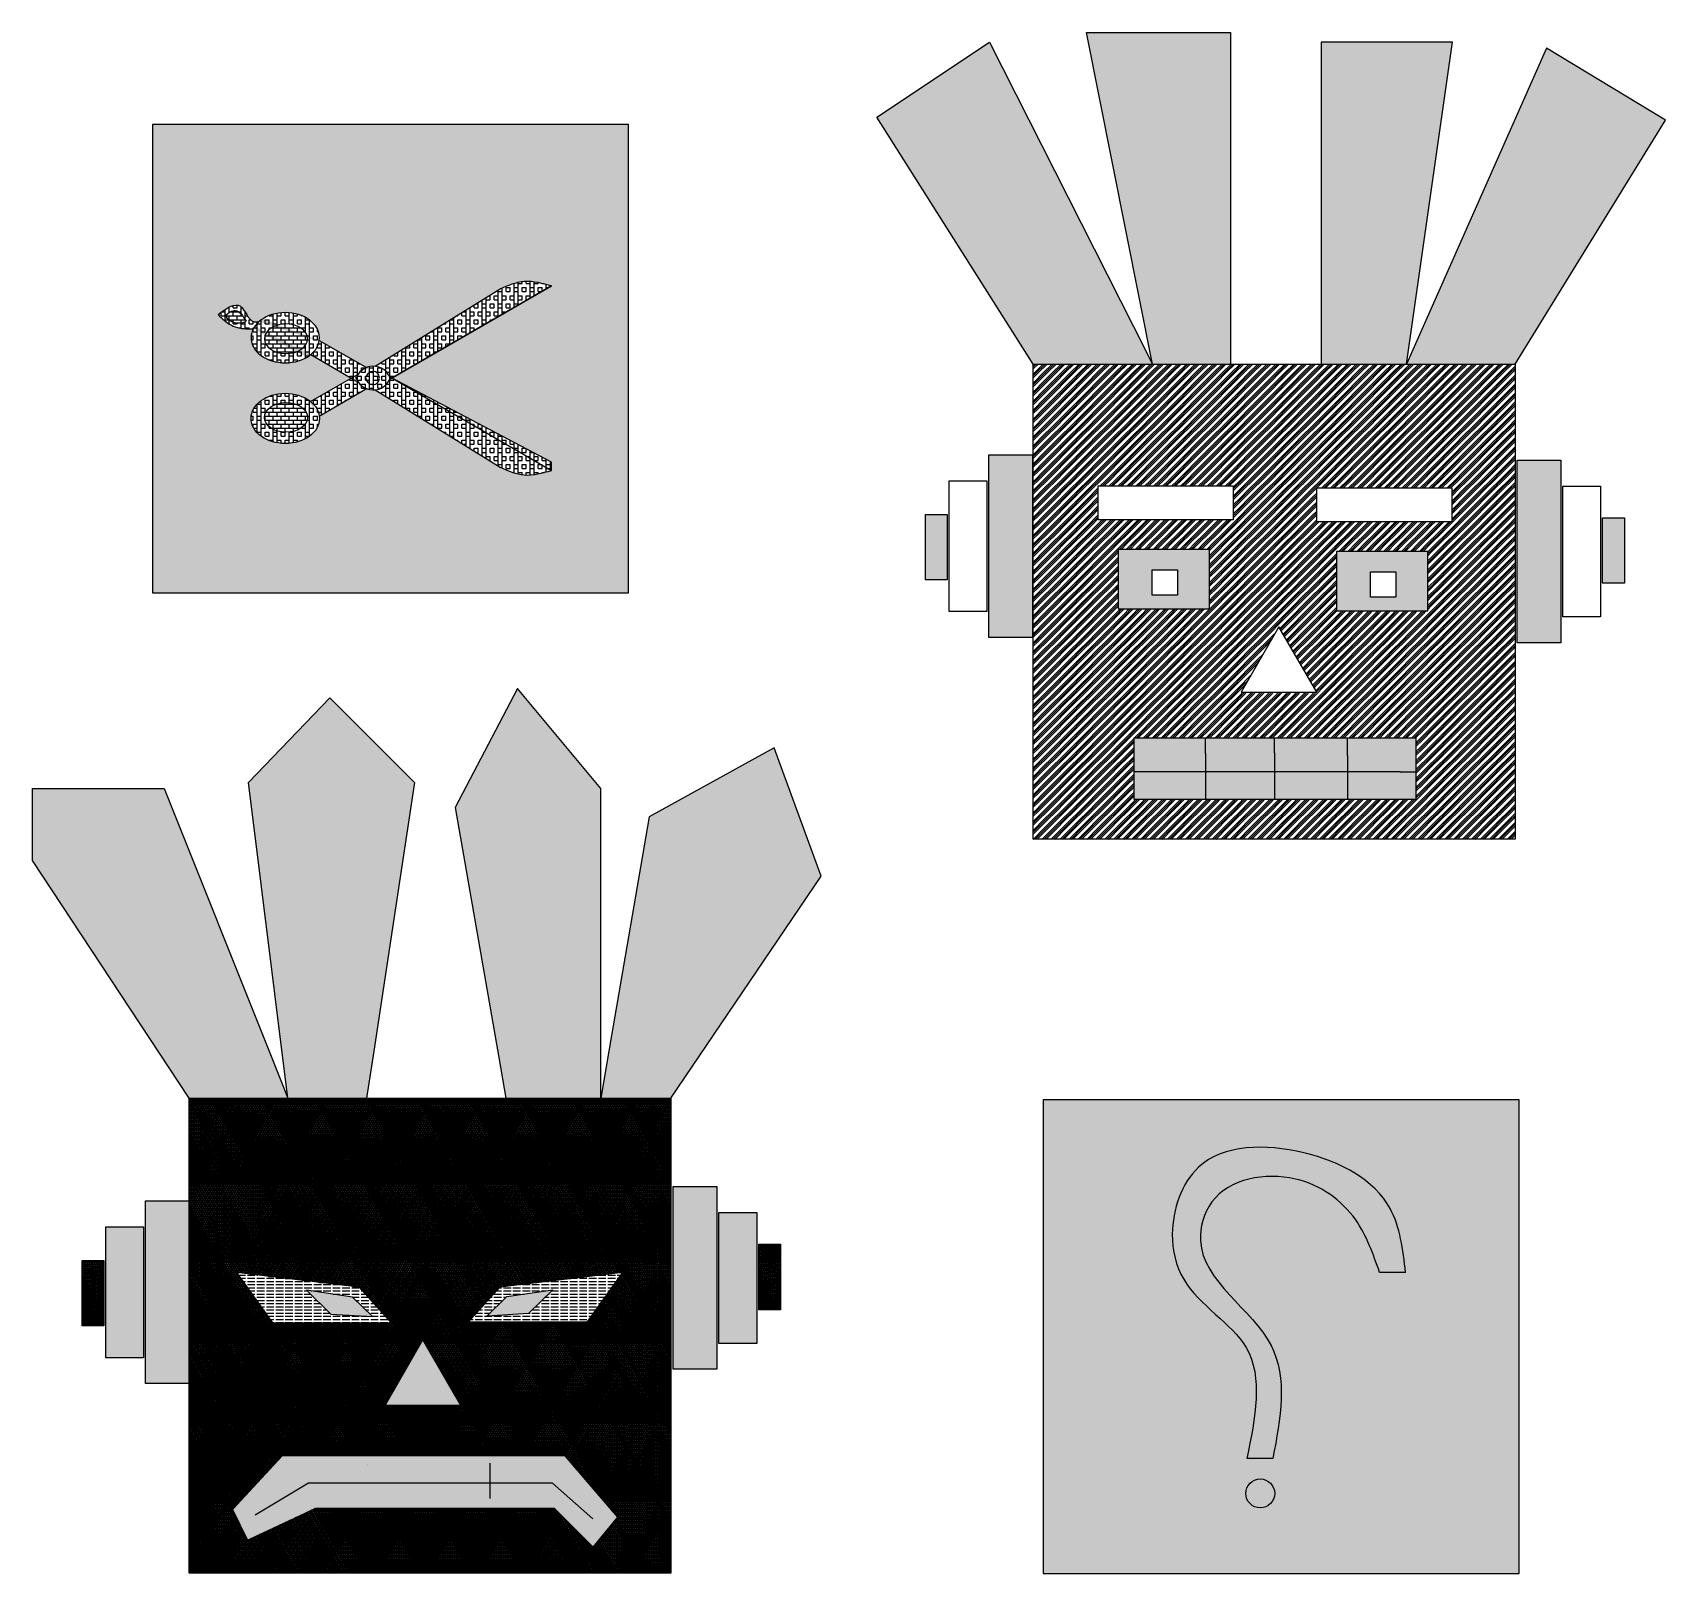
# Model space of a CAD drawing. Header units: millimetres. Extents: x 530 to 4830, y 1041 to 3476.
# Drawn here: x 2248 to 4830, y 1041 to 3476 of the extents above; entities that cross this region are included whole.
import ezdxf

# ---------------------------------------------------------------- set-up
doc = ezdxf.new("R2010")
doc.units = ezdxf.units.MM
pattern_1 = [(0, (-5617.190110812163, -1372.81329140317), (0, 3.175), []), (59.99999999999999, (-5617.190110812163, -1372.81329140317), (-2.749630657015592, 1.5875), []), (120, (-5617.190110812163, -1372.81329140317), (-2.749630657015593, -1.587499999999999), [])]
pattern_2 = [(0, (-5626.254612012453, -349.5323988526834), (0, 6.35), []), (90, (-5626.254612012453, -349.5323988526834), (-12.7, 7.776507174585692e-16), [6.35, -6.35]), (90, (-5619.904612012453, -349.5323988526834), (-12.7, 7.776507174585692e-16), [-6.35, 6.35])]
pattern_3 = [(90, (-5626.254612012453, -349.5323988526834), (-25.4, 1.555301434917138e-15), []), (90, (-5619.904612012453, -349.5323988526834), (-25.4, 1.555301434917138e-15), []), (0, (-5626.254612012453, -349.5323988526834), (0, 25.4), [-6.35, 6.35]), (0, (-5626.254612012453, -343.1823988526835), (0, 25.4), [-6.35, 6.35]), (0, (-5626.254612012453, -336.8323988526834), (0, 25.4), [6.35, -6.35]), (0, (-5626.254612012453, -330.4823988526834), (0, 25.4), [6.35, -6.35]), (90, (-5613.554612012453, -349.5323988526834), (-25.4, 1.555301434917138e-15), [6.35, -6.35]), (90, (-5607.204612012453, -349.5323988526834), (-25.4, 1.555301434917138e-15), [6.35, -6.35])]

# ---------------------------------------------------------------- blocks, each defined once
blk = doc.blocks.new('Brava')
h = blk.add_hatch(color=256)
h.dxf.hatch_style = 1
h.set_gradient(color2=(237, 31, 36), name='CYLINDER')
h.paths.add_polyline_path([(629.622836839465, 732.579233400194), (555.4052821505202, 935.2041160606163), (357.4917760237358, 826.4785678523635), (298.1177225683232, 480.5336446649449), (281.1537074533799, 381.6922389607475), (392.1266391915751, 381.6922389607476)])
h.paths.add_polyline_path([(281.1537074533799, 870.9572026751607), (149.6825970166747, 1029.103450512786), (50.72583586639939, 841.3047751629932), (119.9955622020889, 445.9391523462032), (131.2518926751745, 381.6922389607475), (281.1537074533799, 381.6922389607475)])
h.paths.add_polyline_path([(-13.59604594226857, 880.8413387337628), (-147.1876702603849, 1014.277236756703), (-275.8314500514834, 880.8413387337628), (-213.4886975517757, 381.6922389607475), (-89.13687988018046, 381.6922389607475), (-77.91794392469546, 455.8232948502587)])
h.paths.add_polyline_path([(-369.8403505009783, 381.6922389607475), (-213.4886975517757, 381.6922389607475), (-241.1965868836387, 450.8812235982309), (-409.4230581958373, 870.9572026751607), (-617.2322372028984, 870.9572026751607), (-617.2322372028984, 757.2895832148795)])
h.paths.add_polyline_path([(464.9690109705416, 241.7371144528899), (395.8871436579839, 241.73711445289), (395.8871436579839, -46.81395959404938), (464.9690109705416, -46.81395959404938)])
h.paths.add_polyline_path([(-369.8403505009783, 219.1405787372287), (-438.5565121536574, 219.1405787372286), (-438.5565121536574, -69.41049530971077), (-369.8403505009783, -69.41049530971077)])
at = {"true_color": 0xed1f24}
h = blk.add_hatch(dxfattribs=at)
h.set_pattern_fill('NET3', color=240)
h.set_pattern_definition(pattern_1)
h.paths.add_polyline_path([(-369.8403505009783, 381.6922389607475), (-369.8403505009783, 219.1405787372287), (-369.4746448410997, 219.1405787372287), (-369.4746448410997, -69.41049530971077), (-369.8403505009783, -369.5024495475177), (392.1266391915751, -369.5024495475177), (392.1266391915751, 381.6922389607475)])
h.paths.add_polyline_path([(-100.8316596526683, 82.7508634388339), (-50.1161191032852, 26.6828380573088), (-237.698960690067, 26.6828380573088), (-294.6278328859694, 105.9106287201548)], flags=16)
h.paths.add_polyline_path([(-111.2489013371314, 67.21818682734869), (-79.78363205699225, 36.5000603829028), (-145.8321363634514, 40.38036605364351), (-183.9725756802045, 77.96787776648654)], flags=0)
h.paths.add_polyline_path([(122.0950640317324, 83.38982961531428), (315.8912372650329, 106.5495948966352), (258.962365069131, 27.32180423378918), (71.37952348234921, 27.32180423378918)], flags=16)
h.paths.add_polyline_path([(132.5123057161954, 67.85715300382913), (205.2359800592685, 78.60684394296683), (167.0955407425154, 41.01933223012389), (101.0470364360563, 37.13902655938318)], flags=0)
h.paths.add_polyline_path([(0, 5.684341886080801e-14), (59.75332982466898, -103.4958031777471), (-59.75332982466898, -103.4958031777472)], flags=16)
h.paths.add_polyline_path([(225.0030929785389, -183.6054374665414), (307.9124220104377, -280.9725649623681), (269.3629842881001, -328.2467409536832), (207.4821968281267, -266.2906794935573), (-169.6186318255805, -266.2906794935573), (-277.638829015832, -317.1614685294119), (-301.1074969959182, -268.5146083533105), (-222.7911012817758, -183.6054374665414)], flags=16)
h = blk.add_hatch()
h.set_pattern_fill('EARTH', color=251)
h.set_pattern_definition([(0, (-5617.190110812163, -1372.81329140317), (6.35, 6.35), [6.35, -6.35]), (0, (-5617.190110812163, -1370.43204140317), (6.35, 6.35), [6.35, -6.35]), (0, (-5617.190110812163, -1368.05079140317), (6.35, 6.35), [6.35, -6.35]), (90, (-5616.396360812163, -1367.25704140317), (-6.35, 6.35), [6.35, -6.35]), (90, (-5614.015110812163, -1367.25704140317), (-6.35, 6.35), [6.35, -6.35]), (90, (-5611.633860812162, -1367.25704140317), (-6.35, 6.35), [6.35, -6.35])])
h.paths.add_polyline_path([(0, 0), (-59.75332982466898, -103.4958031777471), (59.75332982466898, -103.4958031777471)])
h.paths.add_polyline_path([(-441.6965920675748, 178.3670614124203), (-501.3581997826759, 178.3670614124202), (-501.3581997826759, -28.63697414398757), (-441.6965920675748, -28.63697414398757)])
h.paths.add_polyline_path([(527.7706985995601, 200.9635932871668), (468.109090884459, 200.9635932871668), (468.109090884459, -6.040442269241112), (527.7706985995601, -6.040442269241112)])
h = blk.add_hatch(dxfattribs=at)
h.set_pattern_fill('NET3', color=240)
h.set_pattern_definition(pattern_1)
h.paths.add_polyline_path([(-539.0392282446492, 21.54582084144795), (-504.498299552296, 21.54582084144795), (-504.498299552296, 125.0478366991942), (-539.0392282446492, 125.0478366991942)])
h.paths.add_polyline_path([(565.4517270615333, 150.7807983017312), (530.9107983691802, 150.7807983017312), (530.9107983691802, 47.27878244398494), (565.4517270615333, 47.27878244398494)])
at = {"true_color": 0xffffff}
h = blk.add_hatch(dxfattribs=at)
h.set_pattern_fill('ACAD_ISO02W100')
h.set_pattern_definition([(0, (-5617.190110812163, -1372.81329140317), (0, 5), [12, -3])])
h.paths.add_polyline_path([(315.8912372650329, 106.5495948966352), (122.0950640317324, 83.38982961531428), (71.37952348234921, 27.32180423378918), (258.962365069131, 27.32180423378918)])
h.paths.add_polyline_path([(205.2359800592685, 78.60684394296686), (167.0955407425154, 41.01933223012384), (101.0470364360563, 37.13902655938318), (132.5123057161954, 67.85715300382913)], flags=16)
h.paths.add_polyline_path([(-237.698960690067, 26.6828380573088), (-50.1161191032852, 26.6828380573088), (-100.8316596526683, 82.7508634388339), (-294.6278328859694, 105.9106287201548)])
h.paths.add_polyline_path([(-183.9725756802045, 77.96787776648648), (-111.2489013371314, 67.21818682734875), (-79.78363205699225, 36.5000603829028), (-145.8321363634514, 40.38036605364346)], flags=16)
at = {"true_color": 0x000000}
h = blk.add_hatch(color=18, dxfattribs=at)
h.dxf.hatch_style = 1
h.paths.add_polyline_path([(-111.2489013371314, 67.21818682734875), (-183.9725756802045, 77.96787776648648), (-145.8321363634514, 40.38036605364346), (-79.78363205699225, 36.5000603829028)])
h.paths.add_polyline_path([(205.2359800592685, 78.60684394296686), (132.5123057161954, 67.85715300382913), (101.0470364360563, 37.13902655938318), (167.0955407425154, 41.01933223012382)])
h = blk.add_hatch()
h.set_pattern_fill('DOTS')
h.set_pattern_definition([(0, (-5617.190110812163, -1372.81329140317), (0.79375, 1.5875), [0, -1.5875])])
h.paths.add_polyline_path([(207.4821968281267, -266.2906794935573), (269.3629842881001, -328.2467409536832), (307.9124220104377, -280.9725649623681), (225.0030929785389, -183.6054374665414), (-222.7911012817758, -183.6054374665414), (-301.1074969959182, -268.5146083533105), (-277.638829015832, -317.1614685294119), (-169.6186318255805, -266.2906794935573)])
for p, q in [((-275.8314500514834, 880.8413387337628), (-147.1876702603849, 1014.277236756703)), ((-147.1876702603849, 1014.277236756703), (-13.59604594226857, 880.8413387337628)), ((149.6825970166747, 1029.103450512786), (50.72583586639939, 841.3047751629933)), ((281.1537074533799, 870.9572026751607), (149.6825970166747, 1029.103450512786)), ((555.4052821505202, 935.2041160606163), (357.4917760237358, 826.4785678523635)), ((629.622836839465, 732.579233400194), (555.4052821505202, 935.2041160606163)), ((-213.4886975517757, 381.6922389607475), (-275.8314500514834, 880.8413387337628)), ((-13.59604594226857, 880.8413387337628), (-77.91794392469546, 455.8232948502587)), ((-617.2322372028984, 757.2895832148793), (-617.2322372028984, 870.9572026751607)), ((-617.2322372028984, 870.9572026751607), (-409.4230581958373, 870.9572026751607)), ((-409.4230581958373, 870.9572026751607), (-241.1965868836387, 450.8812235982309)), ((281.1537074533799, 381.6922389607475), (281.1537074533799, 870.9572026751607)), ((50.72583586639939, 841.3047751629933), (119.9955622020889, 445.9391523462032)), ((357.4917760237358, 826.4785678523635), (298.1177225683232, 480.5336446649449)), ((-369.8403505009783, 381.6922389607475), (-617.2322372028984, 757.2895832148793)), ((392.1266391915751, 381.6922389607475), (629.622836839465, 732.579233400194)), ((298.1177225683232, 480.5336446649449), (281.1537074533799, 381.6922389607475)), ((-241.1965868836387, 450.8812235982309), (-213.4886975517757, 381.6922389607475)), ((-77.91794392469546, 455.8232948502587), (-89.13687988018046, 381.6922389607475)), ((119.9955622020889, 445.9391523462032), (131.2518926751745, 381.6922389607475))]:
    blk.add_line(p, q)
at = {"color": 250}
for p, q in [((-100.8316596526683, 82.7508634388339), (-294.6278328859844, 105.9106287201566)), ((-294.6278328859844, 105.910628720176), (-237.698960690067, 26.6828380573088)), ((122.0950640317324, 83.38982961531428), (315.8912372650484, 106.549594896637)), ((315.8912372650484, 106.5495948966563), (258.962365069131, 27.32180423378918)), ((-111.2489013371314, 67.21818682734875), (-183.9725756802045, 77.96787776648648)), ((-183.9725756802045, 77.96787776648648), (-145.8321363634514, 40.38036605364346)), ((-50.1161191032852, 26.6828380573088), (-100.8316596526683, 82.7508634388339)), ((71.37952348234921, 27.32180423378918), (122.0950640317324, 83.38982961531428)), ((132.5123057161954, 67.85715300382913), (205.2359800592685, 78.60684394296686)), ((205.2359800592685, 78.60684394296686), (167.0955407425154, 41.01933223012384)), ((-79.78363205701226, 36.50006038292258), (-111.2489013371314, 67.21818682734875)), ((101.0470364360763, 37.13902655940296), (132.5123057161954, 67.85715300382913)), ((-237.698960690067, 26.6828380573088), (-50.1161191032852, 26.6828380573088)), ((-145.8321363634514, 40.38036605364346), (-79.78363205701135, 36.50006038290394)), ((258.962365069131, 27.32180423378918), (71.37952348234921, 27.32180423378918)), ((167.0955407425154, 41.01933223012384), (101.0470364360754, 37.13902655938432)), ((-222.7911012817758, -183.6054374665414), (-301.1074969959182, -268.5146083533105)), ((225.0030929785389, -183.6054374665414), (-222.7911012817758, -183.6054374665414)), ((-87.55010379226042, -197.4047178162791), (-87.55010379226042, -197.4047178162791, -505.2970427730236)), ((105.789355124457, -195.4685575483375), (105.789355124457, -251.4083835015945)), ((307.9124220104295, -280.9725649623588), (225.0030929785389, -183.6054374665414)), ((-181.1827516633357, -226.7464861867036), (-265.5829035416846, -277.8391589767389)), ((204.7133077306671, -226.7464861867036), (-181.1827516633357, -226.7464861867036)), ((268.7846961844643, -283.5910360291455), (204.7133077306671, -226.7464861867036)), ((-301.1074969959182, -268.5146083533105), (-277.638829015832, -317.1614685294119)), ((-277.638829015832, -317.1614685294119), (-169.6186318255805, -266.2906794935573)), ((-169.6186318255805, -266.2906794935573), (207.4821968281267, -266.2906794935573)), ((207.4821968281267, -266.2906794935573), (269.3629842881001, -328.2467409536832)), ((269.3629842881001, -328.2467409536832), (307.9124220104286, -280.972564962379))]:
    blk.add_line(p, q, dxfattribs=at)
for points in [[(-369.8403505009783, 381.6922389607475), (392.1266391915751, 381.6922389607475), (392.1266391915751, -369.5024495475177), (-369.8403505009783, -369.5024495475177)], [(395.8871436579839, 241.73711445289), (464.9690109705416, 241.73711445289), (464.9690109705416, -46.81395959404949), (395.8871436579839, -46.81395959404949)], [(-369.4746448410997, -69.41049530971077), (-438.5565121536574, -69.41049530971077), (-438.5565121536574, 219.1405787372287), (-369.4746448410997, 219.1405787372287)], [(468.109090884459, 200.9635932871668), (527.7706985995601, 200.9635932871668), (527.7706985995601, -6.040442269241112), (468.109090884459, -6.040442269241112)], [(-441.6965920675748, -28.63697414398757), (-501.3581997826759, -28.63697414398757), (-501.3581997826759, 178.3670614124203), (-441.6965920675748, 178.3670614124203)], [(530.9107983691802, 150.7807983017312), (565.4517270615333, 150.7807983017312), (565.4517270615333, 47.27878244398494), (530.9107983691802, 47.27878244398494)], [(-504.498299552296, 21.54582084144795), (-539.0392282446492, 21.54582084144795), (-539.0392282446492, 125.0478366991942), (-504.498299552296, 125.0478366991942)]]:
    blk.add_lwpolyline(points, close=True)
blk.add_lwpolyline([(0, 0), (-59.75332982466898, -103.4958031777471), (59.75332982466898, -103.4958031777471)], close=True, dxfattribs=at)
blk.add_spline([(340.0720679449641, 149.0706053822089), (195.5994621173595, 187.2478153303277), (28.75647889935317, 42.37245681289346), (-27.71633430717338, 86.68382259855912), (-319.8103923362096, 159.8878049655623)], degree=3, dxfattribs=at)
blk = doc.blocks.new('Tijeras')
at = {"true_color": 0x105689}
h = blk.add_hatch(dxfattribs=at)
h.set_pattern_fill('BRICK', color=146)
h.set_pattern_definition(pattern_2)
h.paths.add_polyline_path([(-378.9465269921352, -339.415150162657), (373.5640695963393, -339.415150162657), (373.5640695963393, 400.8788025310183), (-378.9465269921352, 400.8788025310183)])
edge = h.paths.add_edge_path(flags=16)
edge.add_spline(control_points=[(-275.2455939526458, 100.4444626877928), (-262.007467378945, 110.0264035997714), (-237.1985748407624, 127.9834265266229), (-227.2036216259457, 87.48117812875921), (-213.1516840110717, 88.88394190855558), (-210.5114814982912, 89.14750559334823)], knot_values=[0, 0, 0, 0, 37.61990606972993, 70.50153220582035, 78.10897762687966, 78.10897762687966, 78.10897762687966, 78.10897762687966], degree=3, periodic=0)
edge.add_ellipse((-168.9500901879651, 63.76871974261712), major_axis=(54.06251956488632, 0), ratio=0.7340286053581168, start_angle=-5.970563237071474, end_angle=140.2431466839784, ccw=False)
edge.add_line((-115.1808345156082, 59.64094813238466), (-40.39464966725791, 16.78879428390564))
edge.add_arc((-29.86894960374093, -10.04049857272685), 28.82015470142506, 84.001325653474, 111.42112925958409, ccw=False)
edge.add_line((-26.85708628203702, 18.62184599894852), (170.7307579615062, 141.0860486149122))
edge.add_spline(control_points=[(170.7307579615062, 141.0860486149122), (183.3919529023615, 146.5639809549818), (209.8139160921328, 157.9955817889861), (237.5768340480308, 150.0419750977403), (252.0359821878119, 145.8996735724842)], knot_values=[0, 0, 0, 0, 40.12254526235707, 83.72957046740603, 83.72957046740603, 83.72957046740603, 83.72957046740603], degree=3, periodic=0)
edge.add_line((252.0359821878119, 145.8996735724839), (-3.98813426727429e-10, 2.098659024341032e-10))
edge.add_line((-3.98813426727429e-10, 2.098659024341032e-10), (252.0359821878101, -132.6957629606511))
edge.add_line((252.0359821878101, -132.6957629606511), (252.0359821878101, -145.8996735720434))
edge.add_spline(control_points=[(252.0359821878119, -145.8996735720432), (237.5768340480299, -150.0419750972994), (209.8139160921319, -157.9955817885455), (183.3919529023615, -146.5639809545412), (170.7307579615062, -141.0860486144713)], knot_values=[0, 0, 0, 0, 43.60702520504897, 83.72957046740603, 83.72957046740603, 83.72957046740603, 83.72957046740603], degree=3, periodic=0)
edge.add_line((170.7307579615062, -141.0860486144713), (-26.85708628203656, -18.62184599850775))
edge.add_arc((-29.86894960374093, 10.04049857316772), 28.82015470142512, 248.59231026965819, 275.9986743465269, ccw=False)
edge.add_line((-40.38835619055817, -16.79126249604451), (-115.1248242402321, -60.05503062042885))
edge.add_ellipse((-168.9500901879651, -63.76871974217624), major_axis=(54.06251956488632, 0), ratio=0.7340286053581168, start_angle=42.11924889575653, end_angle=365.3697598541156, ccw=False)
edge.add_line((-128.8491857632489, -37.15399756898728), (-64.38918855419297, 0.01253379053537174))
edge.add_line((-64.38918855419297, 0.01253379053537174), (-128.7247400255405, 37.25537458361055))
edge.add_ellipse((-168.9500901879651, 63.76871974261712), major_axis=(54.06251956488632, 0), ratio=0.7340286053581168, start_angle=159.471495597995, end_angle=318.0777760396793, ccw=False)
edge.add_spline(control_points=[(-219.5795233469557, 77.68464226471326), (-222.2995469005273, 77.64598108261248), (-234.0170291575137, 77.47943410006735), (-255.6233293897653, 80.98604099577858), (-268.7106924121617, 93.96412656333337), (-275.2455939526458, 100.4444626877928)], knot_values=[0, 0, 0, 0, 8.188007546871631, 35.27279498170512, 62.28499789509402, 62.28499789509402, 62.28499789509402, 62.28499789509402], degree=3, periodic=0)
edge = h.paths.add_edge_path(flags=0)
edge.add_spline(control_points=[(-264.1189563941884, 99.21306542116304), (-258.5660387895969, 103.2454916029947), (-245.3534039931046, 112.8402629066961), (-236.1096125781432, 98.24113128343049), (-230.7507398695511, 89.7776248591681)], knot_values=[0, 0, 0, 0, 17.77253716116995, 42.28804740834831, 42.28804740834831, 42.28804740834831, 42.28804740834831], degree=3, periodic=0)
edge.add_arc((-242.3287348037434, 112.5529963979712), 25.54931536121283, 211.4748865853953, 296.94677676713854, ccw=False)
edge = h.paths.add_edge_path(flags=0)
edge.add_ellipse((-167.8143264358391, 62.21090398830881), major_axis=(34.02633889492881, 0), ratio=0.6889342966252348, start_angle=0, end_angle=360, ccw=False)
edge = h.paths.add_edge_path(flags=0)
edge.add_ellipse((-167.8143264358391, -62.21090398786805), major_axis=(34.02633889492881, 0), ratio=0.6889342966252348, start_angle=0, end_angle=360)
at = {"true_color": 0xc7c8ca}
h = blk.add_hatch(dxfattribs=at)
h.set_pattern_fill('BOX', color=9)
h.set_pattern_definition(pattern_3)
edge = h.paths.add_edge_path()
edge.add_spline(control_points=[(252.0359821878119, 145.8996735724842), (237.5768340480299, 150.0419750977406), (209.8139160921328, 157.9955817889864), (183.3919529023606, 146.5639809549818), (170.7307579615062, 141.0860486149122)], knot_values=[0, 0, 0, 0, 43.60702520504896, 83.72957046740603, 83.72957046740603, 83.72957046740603, 83.72957046740603], degree=3, periodic=0)
edge.add_line((170.7307579615062, 141.0860486149122), (-26.85708628203611, 18.62184599894863))
edge.add_arc((-29.86894960374093, -10.04049857272662), 28.8201547014251, 20.38854289674009, 84.00132565347309, ccw=False)
edge.add_arc((-29.86894960374093, 10.0404985731675), 28.82015470142513, 339.6114571032591, 342.5091399423441)
edge.add_line((-2.381297411287505, 1.378495689261626), (-3.806235326919705e-10, 2.203250915044919e-10))
edge.add_line((-3.806235326919705e-10, 2.203250915044919e-10), (252.0359821878119, 145.8996735724838))
edge = h.paths.add_edge_path()
edge.add_line((-3.806235326919705e-10, 2.203250915044919e-10), (-2.381297411287505, -1.378495688820976))
edge.add_arc((-29.86894960374093, -10.04049857272707), 28.8201547014251, 17.49086005765653, 20.38854289674073)
edge.add_arc((-29.86894960374093, 10.04049857316772), 28.82015470142512, 275.9986743465269, 339.61145710325883, ccw=False)
edge.add_line((-26.85708628203656, -18.62184599850775), (170.7307579615062, -141.0860486144713))
edge.add_spline(control_points=[(170.7307579615062, -141.0860486144713), (183.3919529023606, -146.563980954541), (209.8139160921328, -157.9955817885455), (237.5768340480317, -150.0419750972997), (252.0359821878119, -145.8996735720432)], knot_values=[0, 0, 0, 0, 40.12254526235707, 83.72957046740603, 83.72957046740603, 83.72957046740603, 83.72957046740603], degree=3, periodic=0)
edge.add_line((252.0359821878119, -145.8996735720432), (-3.80168785341084e-10, 2.203250915044919e-10))
at = {"true_color": 0xcd2027}
h = blk.add_hatch(dxfattribs=at)
h.set_pattern_fill('BOX', color=242)
h.set_pattern_definition(pattern_3)
edge = h.paths.add_edge_path()
edge.add_spline(control_points=[(-210.5114814982912, 89.14750559334823), (-213.1516840110708, 88.88394190855547), (-227.2036216259457, 87.48117812875921), (-237.1985748407633, 127.9834265266229), (-262.0074673789454, 110.0264035997715), (-275.2455939526458, 100.4444626877928)], knot_values=[0, 0, 0, 0, 7.60744542105931, 40.48907155714974, 78.10897762687966, 78.10897762687966, 78.10897762687966, 78.10897762687966], degree=3, periodic=0)
edge.add_spline(control_points=[(-275.2455939526458, 100.4444626877928), (-268.7106924121617, 93.96412656333337), (-255.6233293897662, 80.9860409957787), (-234.017029157515, 77.47943410006769), (-222.2995469005273, 77.64598108261248), (-219.5795233469557, 77.68464226471326)], knot_values=[0, 0, 0, 0, 27.0122029133889, 54.09699034822238, 62.28499789509402, 62.28499789509402, 62.28499789509402, 62.28499789509402], degree=3, periodic=0)
edge.add_ellipse((-168.9500901879651, 63.76871974261712), major_axis=(54.06251956488632, 0), ratio=0.7340286053581168, start_angle=140.2431466839784, end_angle=159.471495597995, ccw=False)
edge = h.paths.add_edge_path(flags=16)
edge.add_spline(control_points=[(-264.1189563941884, 99.21306542116304), (-258.5660387895969, 103.2454916029947), (-245.3534039931046, 112.8402629066961), (-236.1096125781432, 98.24113128343049), (-230.7507398695511, 89.7776248591681)], knot_values=[0, 0, 0, 0, 17.77253716116995, 42.28804740834831, 42.28804740834831, 42.28804740834831, 42.28804740834831], degree=3, periodic=0)
edge.add_arc((-242.3287348037434, 112.5529963979712), 25.54931536121283, 211.4748865853953, 296.94677676713854, ccw=False)
at = {"true_color": 0x105689}
h = blk.add_hatch(dxfattribs=at)
h.set_pattern_fill('BRICK', color=146)
h.set_pattern_definition(pattern_2)
edge = h.paths.add_edge_path()
edge.add_ellipse((-167.8143264358391, 62.21090398830881), major_axis=(34.02633889492881, 0), ratio=0.6889342966252348, start_angle=0, end_angle=360, ccw=False)
edge = h.paths.add_edge_path()
edge.add_ellipse((-167.8143264358391, -62.21090398786805), major_axis=(34.02633889492881, 0), ratio=0.6889342966252348, start_angle=0, end_angle=360)
edge = h.paths.add_edge_path()
edge.add_spline(control_points=[(-230.7507398695511, 89.7776248591681), (-236.1096125781432, 98.2411312834306), (-245.3534039931037, 112.8402629066961), (-258.5660387895969, 103.2454916029948), (-264.1189563941884, 99.21306542116304)], knot_values=[0, 0, 0, 0, 24.51551024717836, 42.28804740834831, 42.28804740834831, 42.28804740834831, 42.28804740834831], degree=3, periodic=0)
edge.add_arc((-242.3287348037434, 112.5529963979712), 25.54931536121283, 211.4748865853953, 296.9467767671385)
at = {"true_color": 0xed1f24}
h = blk.add_hatch(dxfattribs=at)
h.set_pattern_fill('BOX', color=240)
h.set_pattern_definition(pattern_3)
edge = h.paths.add_edge_path()
edge.add_ellipse((-168.9500901879651, 63.76871974261712), major_axis=(54.06251956488632, 0), ratio=0.7340286053581168, start_angle=0, end_angle=360, ccw=False)
edge = h.paths.add_edge_path(flags=16)
edge.add_ellipse((-167.8143264358391, 62.21090398830881), major_axis=(34.02633889492881, 0), ratio=0.6889342966252348, start_angle=0, end_angle=360, ccw=False)
edge = h.paths.add_edge_path()
edge.add_ellipse((-168.9500901879651, -63.76871974217624), major_axis=(54.06251956488632, 0), ratio=0.7340286053581168, start_angle=0, end_angle=360)
edge = h.paths.add_edge_path(flags=16)
edge.add_ellipse((-167.8143264358391, -62.21090398786805), major_axis=(34.02633889492881, 0), ratio=0.6889342966252348, start_angle=0, end_angle=360)
at = {"true_color": 0xcd2027}
h = blk.add_hatch(dxfattribs=at)
h.set_pattern_fill('BOX', color=242)
h.set_pattern_definition(pattern_3)
edge = h.paths.add_edge_path()
edge.add_line((-64.38918855419297, 0.01253379053537174), (-53.69019165240115, 6.181392324243461))
edge.add_arc((-29.86894960374093, -10.04049857272685), 28.82015470142506, 111.421129259584, 145.7457529023779, ccw=False)
edge.add_line((-40.39464966725791, 16.78879428390576), (-115.1808345156082, 59.64094813238466))
edge.add_ellipse((-168.9500901879651, 63.76871974261712), major_axis=(54.06251956488632, 0), ratio=0.7340286053581168, start_angle=318.0777760396793, end_angle=354.02943676292847, ccw=False)
edge.add_line((-128.7247400255405, 37.25537458361055), (-64.38918855419297, 0.01253379053537174))
at = {"true_color": 0xed1f24}
h = blk.add_hatch(dxfattribs=at)
h.set_pattern_fill('BOX', color=240)
h.set_pattern_definition(pattern_3)
edge = h.paths.add_edge_path()
edge.add_ellipse((-168.9500901879651, -63.76871974217624), major_axis=(54.06251956488632, 0), ratio=0.7340286053581168, start_angle=0, end_angle=360)
edge.add_line((-128.6936859984157, -37.2373978943599), (-53.69069159572109, 6.180658151798525))
edge.add_arc((-29.86894960374093, -10.04049857272662), 28.8201547014251, 20.38854289674009, 145.7475187440182, ccw=False)
edge.add_arc((-29.86894960374093, 10.04049857316772), 28.82015470142513, 248.59231026965819, 339.61145710325894, ccw=False)
edge.add_line((-40.38835619055817, -16.79126249604474), (-115.3406163918603, -60.17994930945338))
edge = h.paths.add_edge_path(flags=16)
edge.add_ellipse((-167.8143264358391, -62.21090398786805), major_axis=(34.02633889492881, 0), ratio=0.6889342966252348, start_angle=0, end_angle=360)
at = {"true_color": 0x636466}
h = blk.add_hatch(dxfattribs=at)
h.set_pattern_fill('BOX', color=251)
h.set_pattern_definition(pattern_3)
h.paths.add_polyline_path([(-2.381297411287505, 1.378495689261626), (-3.806235326919705e-10, 2.203250915044919e-10), (-2.381297411287505, -1.378495688820976, 0.01264420032439755), (-2.854329387629605, 2.203250915044919e-10, -0.6089600244877071), (-53.69069159572109, -6.180658151357648), (-64.36753692142929, 2.203250915044919e-10), (-53.69069159572109, 6.180658151798525, -0.6089600244877137), (-2.854329387629605, 2.203250915044919e-10, 0.01264420032440113)])
h = blk.add_hatch(dxfattribs=at)
h.set_pattern_fill('BOX', color=251)
h.set_pattern_definition(pattern_3)
h.paths.add_polyline_path([(252.0359821878101, -145.899673572042), (252.0359821878101, -132.6957629606511), (0, -2.273736754432321e-13)])
at = {"color": 250}
for p, q in [((-26.85708628200837, 18.62184599896614), (170.7307579615062, 141.0860486149122)), ((-2.381297411287505, -1.378495688820976), (252.0359821878119, 145.8996735724842)), ((252.0359821878101, 145.8996735724842, -133.0739401925934), (-2.381297411287505, -1.378495688841213)), ((252.0359821878101, 145.8996735724842), (252.0359821878101, 145.8996735724842, -133.0739401925934)), ((-115.1808345156082, 59.64094813238466), (-39.3568329035229, 16.19412985870099)), ((-128.7247400255405, 37.25537458361055), (-53.49693517055357, -6.292820704255746)), ((-128.8491857632484, -37.15399756898705), (-53.49693517055357, 6.292820704696624)), ((-2.381297411287505, 1.378495689261854), (252.0359821878119, -145.8996735720432)), ((252.0359821878101, -132.6957629606511), (-3.806235326919705e-10, 2.003162080654874e-10)), ((-115.1248242402321, -60.05503062042885), (-39.3568329035229, -16.19412985826011)), ((-26.85708628200837, -18.62184599852526), (170.7307579615062, -141.0860486144713)), ((252.0359821878101, -145.8996735720432), (252.0359821878101, -132.6957629606511))]:
    blk.add_line(p, q, dxfattribs=at)
blk.add_lwpolyline([(373.5640695963393, 400.8788025310183), (-378.9465269921352, 400.8788025310183), (-378.9465269921352, -339.415150162657), (373.5640695963393, -339.415150162657)], close=True, dxfattribs=at)
for centre, radius, start, end in [((-242.3287348037434, 112.5529963979711), 25.54931536121273, 211.4748865854055, 296.9467767671567), ((-29.86894960374093, -10.04049857272685), 28.82015470142522, 17.49086005764895, 164.6705421097958), ((-29.86894960374093, 10.04049857316772), 28.82015470142522, 195.3294578902042, 342.509139942351), ((-30.60878721151994, 2.203250915044919e-10), 10.48054442310889, 2.828808020797789, 175.3698205846783), ((-30.60878721151994, 2.203250915044919e-10), 10.48054442310889, 184.6301794153087, 357.1711919792023)]:
    blk.add_arc(centre, radius, start, end, dxfattribs=at)
at = {"color": 250, "extrusion": (0, 0, -1)}
for centre, major_axis, ratio in [((-168.9500901879651, 63.76871974261712), (54.06251956488632, 0), 0.7340286053581168), ((-167.8143264358391, 62.21090398830881), (34.02633889492881, 0), 0.6889342966252348)]:
    blk.add_ellipse(centre, major_axis=major_axis, ratio=ratio, dxfattribs=at)
at = {"color": 250}
for centre, major_axis, ratio in [((-168.9500901879651, -63.76871974217624), (54.06251956488632, 0), 0.7340286053581168), ((-167.8143264358391, -62.21090398786805), (34.02633889492881, 0), 0.6889342966252348)]:
    blk.add_ellipse(centre, major_axis=major_axis, ratio=ratio, dxfattribs=at)
for points in [[(170.7307579615062, 141.0860486149122), (209.0222595615396, 153.0685167890629), (252.0359821878119, 145.8996735724842)], [(-275.2455939526458, 100.4444626877928), (-240.026413312627, 113.6681780409389), (-218.1189269193505, 89.14750559334823), (-210.5114814982912, 89.14750559334823)], [(-264.1189563941884, 99.21306542116304), (-248.1612189788589, 107.0369834759842), (-230.7507398695511, 89.7776248591681)], [(-275.2455939526458, 100.4444626877928), (-254.2250550155854, 83.47990996661485), (-227.7675308938274, 77.68464226471326), (-219.5795233469557, 77.68464226471326)], [(170.7307579615062, -141.0860486144713), (209.0222595615396, -153.068516788622), (252.0359821878119, -145.8996735720432)]]:
    blk.add_spline(points, degree=3, dxfattribs=at)
blk = doc.blocks.new('Cara')
h = blk.add_hatch(color=256)
h.dxf.hatch_style = 1
h.set_gradient(color1=(152, 152, 204), color2=(248, 153, 30), name='CYLINDER')
h.paths.add_polyline_path([(617.7861368036683, 740.8042500575311), (429.7683035571572, 854.4718695178126), (236.8026419573907, 419.5696766847987), (208.2963516892073, 355.322763299343), (380.2899229820214, 355.322763299343)])
h.paths.add_polyline_path([(281.3331780055087, 864.3560055764146), (73.52399899845113, 864.3560055764146), (73.52399899845113, 355.322763299343), (208.2963516892073, 355.322763299343)])
h.paths.add_polyline_path([(-69.96329819994207, 879.1822193324988), (-297.5638229675533, 879.1822193324988), (-193.3330131972807, 355.322763299343), (-69.96329819994207, 355.322763299343), (-69.96329819994207, 473.9324540116522)])
h.paths.add_polyline_path([(452.6785444054058, 203.2932649845939), (383.596677092848, 203.2932649845939), (383.596677092848, -85.25780906234559), (452.6785444054058, -85.25780906234559)])
h.paths.add_polyline_path([(-450.9467930462197, 864.3560055764146), (-629.0689534124542, 745.7463213095589), (-381.677066710532, 355.322763299343), (-193.3330131972807, 355.322763299343), (-223.3462682786085, 414.6276054327709)])
h.paths.add_polyline_path([(-382.83735577891, 211.6839013310278), (-451.9192230914678, 211.6839013310278), (-451.9192230914682, -76.86717271591169), (-382.8373557789105, -76.86717271591169)])
at = {"true_color": 0xf1eb1f}
h = blk.add_hatch(dxfattribs=at)
h.set_pattern_fill('GOST_GROUND', color=2)
h.set_pattern_definition([(45, (-2630.637216479116, -1389.298624560518), (14.14213562373095, 0), [20]), (45, (-2627.637216479116, -1389.298624560518), (14.14213562373095, 0), [20]), (45, (-2624.637216479116, -1389.298624560518), (14.14213562373095, 0), [20])])
h.paths.add_polyline_path([(-381.677066710532, 355.322763299343), (-381.677066710532, -395.8719252089222), (380.2899229820214, -395.8719252089222), (380.2899229820214, 355.322763299343)])
h.paths.add_polyline_path([(66.44810939457784, 159.3716569140797), (279.9610741604683, 159.3716569140797), (279.9610741604683, 106.0556355239569), (66.44810939457784, 106.0556355239569)], flags=16)
h.paths.add_polyline_path([(-65.40483798313471, 162.5320769969103), (-65.40483798313471, 109.2160556067875), (-278.9178027490252, 109.2160556067875), (-278.9178027490252, 162.5320769969103)], flags=16)
h.paths.add_polyline_path([(97.84707188136963, 59.01208565700153), (242.282309248465, 59.01208565700153), (242.282309248465, -35.07501023599482), (97.84707188136963, -35.07501023599482)], flags=16)
h.paths.add_polyline_path([(-103.083602895138, 62.1725057398321), (-103.083602895138, -31.91459015316426), (-247.5188402622334, -31.91459015316423), (-247.5188402622334, 62.1725057398321)], flags=16)
h.paths.add_polyline_path([(151.6689490114859, 27.05386385297425), (191.7277771510417, 27.05386385297425), (191.7277771510417, -13.26139774505916), (151.6689490114859, -13.26139774505918)], flags=0)
h.paths.add_polyline_path([(-153.6381349925614, 30.21428393580481), (-153.6381349925614, -10.10097766222862), (-193.6969631321172, -10.10097766222862), (-193.6969631321172, 30.21428393580479)], flags=0)
h.paths.add_polyline_path([(6.812780700412986, -60.13827494685393), (66.56611052508197, -163.634078124601), (-52.94054912425599, -163.634078124601)], flags=16)
h.paths.add_polyline_path([(223.4523532867534, -235.8061940186518), (223.4523532867534, -333.0353619435618), (-222.4396993670252, -333.0353619435618), (-222.4396993670252, -235.8061940186516)], flags=16)
h = blk.add_hatch(dxfattribs=at)
h.set_pattern_fill('HONEY', color=2)
h.set_pattern_definition([(0, (-2630.637216479116, -1389.298624560518), (4.7625, 2.749630645), [3.175, -6.35]), (120, (-2630.637216479116, -1389.298624560518), (-4.762499989594191, 2.749630663023391), [3.174999999999998, -6.349999999999995]), (59.99999999999999, (-2630.637216479116, -1389.298624560518), (1.040580910327549e-08, 5.499261308023389), [-6.35, 3.175])])
h.paths.add_polyline_path([(553.1612604963975, 112.3369488334351), (518.6203318040443, 112.3369488334351), (518.6203318040443, 8.834932975688844), (553.1612604963975, 8.834932975688844)])
h.paths.add_polyline_path([(-517.8610104901063, 117.5911592929933), (-552.4019391824593, 117.5911592929933), (-552.40193918246, 14.08914343524702), (-517.8610104901068, 14.08914343524702)])
at = {"true_color": 0xffffff}
h = blk.add_hatch(dxfattribs=at)
h.set_pattern_fill('DASH')
h.set_pattern_definition([(0, (-2630.637216479116, -1389.298624560518), (3.175, 3.175), [3.175, -3.175])])
h.paths.add_polyline_path([(97.84707188136963, -35.0750102359948), (242.282309248465, -35.0750102359948), (242.282309248465, 59.01208565700153), (97.84707188136963, 59.01208565700153)])
h.paths.add_polyline_path([(151.6689490114859, -13.26139774505918), (151.6689490114859, 27.05386385297425), (191.7277771510417, 27.05386385297425), (191.7277771510417, -13.26139774505918)], flags=16)
h.paths.add_polyline_path([(-103.083602895138, 62.17250573983212), (-247.5188402622334, 62.1725057398321), (-247.5188402622334, -31.91459015316423), (-103.083602895138, -31.91459015316423)])
h.paths.add_polyline_path([(-153.6381349925614, -10.10097766222862), (-193.6969631321172, -10.10097766222862), (-193.6969631321172, 30.21428393580481), (-153.6381349925614, 30.21428393580481)], flags=16)
h = blk.add_hatch()
h.set_pattern_fill('DOTS')
h.set_pattern_definition([(0, (-2630.637216479116, -1389.298624560518), (0.79375, 1.5875), [0, -1.5875])])
h.paths.add_polyline_path([(223.4523532867534, -235.8061940186517), (-222.4396993670252, -235.8061940186517), (-222.4396993670252, -289.1907757413805), (198.4997130658103, -289.1907757413805), (223.4523532867534, -289.1907757413805)])
h.paths.add_polyline_path([(223.4523532867534, -289.1907757413805), (198.4997130658103, -289.1907757413805), (115.2052338971534, -289.1907757413805), (115.2052338971534, -333.0353619435618), (223.4523532867534, -333.0353619435618)])
h.paths.add_polyline_path([(115.2052338971534, -289.1907757413805), (-0.5353478162214742, -289.1907757413805), (-0.5353478162214742, -333.0353619435618), (115.2052338971534, -333.0353619435618)])
h.paths.add_polyline_path([(-0.5353478162214742, -289.1907757413805), (-109.4961506127329, -289.1907757413805), (-109.4961506127329, -333.0353619435618), (-0.5353478162214742, -333.0353619435618)])
h.paths.add_polyline_path([(-109.4961506127329, -289.1907757413805), (-222.4396993670252, -289.1907757413805), (-222.4396993670252, -333.0353619435618), (-109.4961506127329, -333.0353619435618)])
for p, q in [((-193.3330131972807, 355.322763299343), (-297.5638229675533, 879.1822193324988)), ((-297.5638229675533, 879.1822193324988), (-69.96329819994207, 879.1822193324988)), ((-69.96329819994207, 879.1822193324988), (-69.96329819994207, 473.9324540116522)), ((-629.068953412454, 745.7463213095589), (-450.9467930462197, 864.3560055764146)), ((-450.9467930462197, 864.3560055764146), (-223.3462682786085, 414.6276054327709)), ((281.3331780055087, 864.3560055764146), (73.52399899845113, 864.3560055764146)), ((73.52399899845113, 864.3560055764146), (73.52399899845113, 355.322763299343)), ((208.2963516892073, 355.322763299343), (281.3331780055087, 864.3560055764146)), ((429.7683035571572, 854.4718695178126), (236.8026419573907, 419.5696766847987)), ((617.7861368036683, 740.8042500575311), (429.7683035571572, 854.4718695178126)), ((-381.677066710532, 355.322763299343), (-629.068953412454, 745.7463213095589)), ((380.2899229820214, 355.322763299343), (617.7861368036683, 740.8042500575311)), ((-69.96329819994207, 473.9324540116522), (-69.96329819994207, 355.322763299343)), ((-223.3462682786085, 414.6276054327709), (-193.3330131972807, 355.322763299343)), ((236.8026419573907, 419.5696766847987), (208.2963516892073, 355.322763299343)), ((-109.4961506127329, -260.1684302888389), (-109.4961506127329, -235.8061940186517)), ((-0.5353478162214742, -259.2010190298151), (-0.5353478162214742, -235.8061940186517)), ((115.2052338971534, -263.5543696954223), (115.2052338971534, -235.8061940186517)), ((198.4997130658103, -289.1907757413805), (223.4523532867534, -289.1907757413805))]:
    blk.add_line(p, q)
at = {"color": 250}
for p, q in [((-109.4961506127329, -260.1684302888389), (-109.4961506127329, -333.0353619435618)), ((-0.5353478162214742, -259.2010190298151), (-0.5353478162214742, -333.0353619435618)), ((115.2052338971534, -263.5543696954223), (115.2052338971534, -333.0353619435618)), ((198.4997130658103, -289.1907757413805), (-222.4396993670252, -289.1907757413805))]:
    blk.add_line(p, q, dxfattribs=at)
for points in [[(-381.677066710532, 355.322763299343), (380.2899229820214, 355.322763299343), (380.2899229820214, -395.8719252089222), (-381.677066710532, -395.8719252089222)], [(-382.8373557789105, -76.86717271591169), (-451.9192230914682, -76.86717271591169), (-451.9192230914678, 211.6839013310278), (-382.83735577891, 211.6839013310278)], [(383.596677092848, 203.2932649845939), (452.6785444054058, 203.2932649845939), (452.6785444054058, -85.25780906234559), (383.596677092848, -85.25780906234559)], [(-455.0593030053856, -36.0936515501885), (-514.7209107204867, -36.0936515501885), (-514.7209107204862, 170.9103840062194), (-455.0593030053851, 170.9103840062194)], [(455.8186243193231, 162.5197438188707), (515.4802320344243, 162.5197438188707), (515.4802320344243, -44.48429173753721), (455.8186243193231, -44.48429173753721)], [(-517.8610104901068, 14.08914343524702), (-552.40193918246, 14.08914343524702), (-552.4019391824595, 117.5911592929933), (-517.8610104901063, 117.5911592929933)], [(518.6203318040443, 112.3369488334351), (553.1612604963975, 112.3369488334351), (553.1612604963975, 8.834932975688844), (518.6203318040443, 8.834932975688844)]]:
    blk.add_lwpolyline(points, close=True)
for points in [[(-278.9178027490252, 162.5320769969103), (-65.40483798313471, 162.5320769969103), (-65.40483798313471, 109.2160556067874), (-278.9178027490252, 109.2160556067874)], [(66.44810939457784, 159.3716569140797), (279.9610741604683, 159.3716569140797), (279.9610741604683, 106.0556355239569), (66.44810939457784, 106.0556355239569)], [(-247.5188402622334, -31.91459015316423), (-103.083602895138, -31.91459015316423), (-103.083602895138, 62.1725057398321), (-247.5188402622334, 62.1725057398321)], [(97.84707188136963, -35.0750102359948), (242.282309248465, -35.0750102359948), (242.282309248465, 59.01208565700153), (97.84707188136963, 59.01208565700153)], [(-193.6969631321172, 30.21428393580481), (-153.6381349925614, 30.21428393580481), (-153.6381349925614, -10.10097766222862), (-193.6969631321172, -10.10097766222862)], [(151.6689490114859, 27.05386385297425), (191.7277771510417, 27.05386385297425), (191.7277771510417, -13.26139774505918), (151.6689490114859, -13.26139774505918)], [(6.812780700412986, -60.13827494685393), (-52.94054912425599, -163.634078124601), (66.56611052508197, -163.634078124601)], [(-222.4396993670252, -235.8061940186517), (223.4523532867534, -235.8061940186517), (223.4523532867534, -333.0353619435618), (-222.4396993670252, -333.0353619435618)]]:
    blk.add_lwpolyline(points, close=True, dxfattribs=at)
blk = doc.blocks.new('Piedra')
h = blk.add_hatch(color=7)
h.dxf.hatch_style = 1
h.paths.add_polyline_path([(-363.1857397013994, -181.626359335859), (389.2486657532506, -181.626359335859), (389.2486657532506, 566.986715433689), (-363.1857397013994, 566.986715433689)])
edge = h.paths.add_edge_path(flags=16)
edge.add_spline(control_points=[(-41.18549165490617, 2.842170943040401e-14), (-28.08202878924585, 64.27151204625548), (-4.066976743872708, 182.063558518993), (-142.0841547858793, 255.0445298723757), (-168.1321160868328, 367.1238017410927), (-123.0779758071878, 496.6130000373729), (52.37299158935092, 498.3470594081621), (194.4799148889725, 422.2797843171851), (205.5170182616548, 330.060379326674), (209.8233279724116, 294.0794424973822)], knot_values=[0, 0, 0, 0, 175.4383645000501, 321.530384556978, 394.9666685934644, 508.6125205453334, 676.6077805329062, 839.0600861408449, 942.9958144237637, 942.9958144237637, 942.9958144237637, 942.9958144237637], degree=3, periodic=0)
edge.add_line((209.8233279724115, 294.0794424973822), (168.6378363175056, 294.0794424973822))
edge.add_spline(control_points=[(168.6378363175056, 294.0794424973822), (158.4484067760162, 323.182033527943), (135.3603569586672, 389.1250844898824), (35.91882804808786, 461.2287297591752), (-95.33258240150208, 437.8113114159012), (-136.0851558558988, 292.8958953737078), (37.12353877707116, 198.0993202119425), (11.90453760811226, 63.52521567963055), (-2.273736754432321e-13, 2.842170943040401e-14)], knot_values=[0, 0, 0, 0, 91.08923929227662, 206.3975108754815, 343.1283577022975, 406.9887226674343, 606.8386676213224, 785.5256402365021, 785.5256402365021, 785.5256402365021, 785.5256402365021], degree=3, periodic=0)
edge.add_line((-1.989519660128281e-13, 5.684341886080801e-14), (-41.1854916549062, 0))
h.paths.add_polyline_path([(2.788992044034103, -55.26694071989073, -1), (-42.80769032456806, -55.26694071989073, -1)], flags=16)
at = {"true_color": 0xed1f24}
h = blk.add_hatch(color=240, dxfattribs=at)
h.dxf.hatch_style = 1
edge = h.paths.add_edge_path()
edge.add_spline(control_points=[(209.8233279724116, 294.0794424973822), (205.5170182616548, 330.060379326674), (194.4799148889725, 422.2797843171849), (52.37299158935097, 498.3470594081622), (-123.0779758071878, 496.6130000373728), (-168.1321160868327, 367.1238017410927), (-142.0841547858793, 255.0445298723758), (-4.066976743872694, 182.0635585189929), (-28.08202878924584, 64.27151204625545), (-41.18549165490617, 2.842170943040401e-14)], knot_values=[0, 0, 0, 0, 103.9357282829189, 266.3880338908575, 434.3832938784302, 548.0291458302993, 621.4654298667857, 767.5574499237136, 942.9958144237637, 942.9958144237637, 942.9958144237637, 942.9958144237637], degree=3, periodic=0)
edge.add_line((-41.18549165490622, 5.684341886080801e-14), (-2.415845301584341e-13, 1.13686837721616e-13))
edge.add_spline(control_points=[(-2.273736754432321e-13, 2.842170943040401e-14), (11.90453760811226, 63.52521567963058), (37.12353877707117, 198.0993202119426), (-136.0851558558988, 292.8958953737076), (-95.3325824015021, 437.8113114159013), (35.91882804808795, 461.2287297591753), (135.3603569586672, 389.1250844898824), (158.4484067760162, 323.1820335279431), (168.6378363175056, 294.0794424973822)], knot_values=[0, 0, 0, 0, 178.6869726151797, 378.5369175690679, 442.3972825342047, 579.1281293610207, 694.4364009442256, 785.5256402365022, 785.5256402365022, 785.5256402365022, 785.5256402365022], degree=3, periodic=0)
edge.add_line((168.6378363175057, 294.0794424973822), (209.8233279724115, 294.0794424973822))
h.paths.add_polyline_path([(2.788992044034096, -55.26694071989073, 1), (-42.80769032456805, -55.26694071989073, 1)])
for p, q in [((209.8233279724116, 294.0794424973822), (168.6378363175056, 294.0794424973822)), ((-2.273736754432321e-13, 2.842170943040401e-14), (-41.18549165490617, 2.842170943040401e-14))]:
    blk.add_line(p, q)
blk.add_lwpolyline([(389.2486657532506, 566.986715433689), (-363.1857397013994, 566.986715433689), (-363.1857397013994, -181.626359335859), (389.2486657532506, -181.626359335859)], close=True)
blk.add_circle((-20.00934914026698, -55.2669407198907), 22.79834118430107)
for points in [[(209.8233279724116, 294.0794424973822), (185.3180535992626, 395.0850222521533), (48.76118439907373, 483.0791872381204), (-117.6755185784825, 460.2486970932972), (-159.0771687822178, 354.412583094938), (-141.1007788915988, 283.2104959093227), (-42.47510100443537, 175.4336246167708), (-41.18549165490617, 2.842170943040401e-14)], [(168.6378363175056, 294.0794424973822), (130.9160389672541, 376.9909345808816), (35.49738885278089, 441.7310203534374), (-96.37051732770192, 405.5899108857745), (-114.6170929787756, 344.39180069853), (-2.930268809280051, 178.6629444151287), (-2.273736754432321e-13, 2.842170943040401e-14)]]:
    blk.add_spline(points, degree=3)

msp = doc.modelspace()

# ---------------------------------------------------------------- block references
for name, p in [('Cara', (4212.366451241056, 2597.040610346547)), ('Tijeras', (2816.706117897936, 2930.191449746474)), ('Brava', (2865.49191910274, 1410.192887150416)), ('Piedra', (4209.56101136992, 1222.279808624497))]:
    msp.add_blockref(name, p)

doc.saveas('drawing.dxf')
